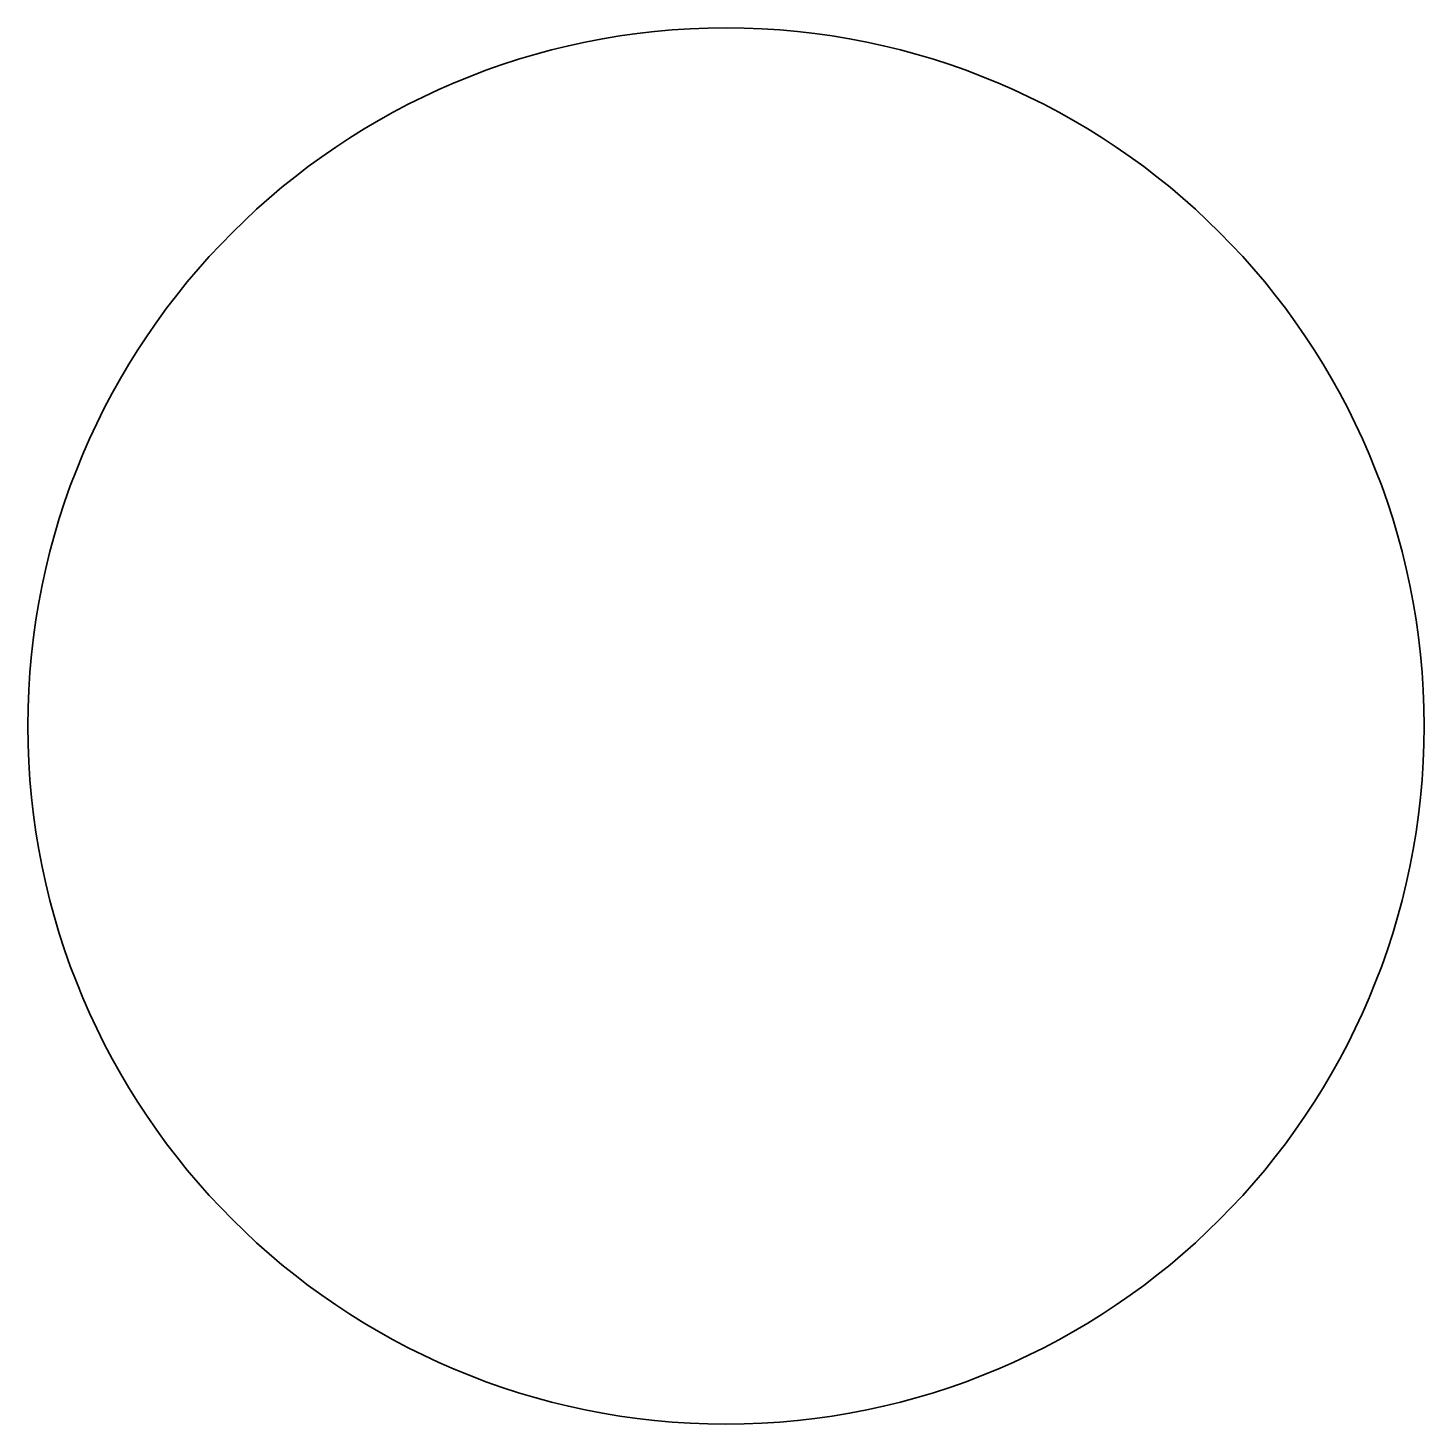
# Model space of a CAD drawing. Extents: x -1.25 to 1.25, y -1.25 to 1.25.
import ezdxf

# ---------------------------------------------------------------- set-up
doc = ezdxf.new("R2010")
doc.units = 0
doc.header["$MEASUREMENT"] = 0
doc.layers.get('0').update_dxf_attribs({"lineweight": 35})

msp = doc.modelspace()

# ---------------------------------------------------------------- linework, layer by layer
msp.add_circle((0, 0), 1.25)

doc.saveas('drawing.dxf')
